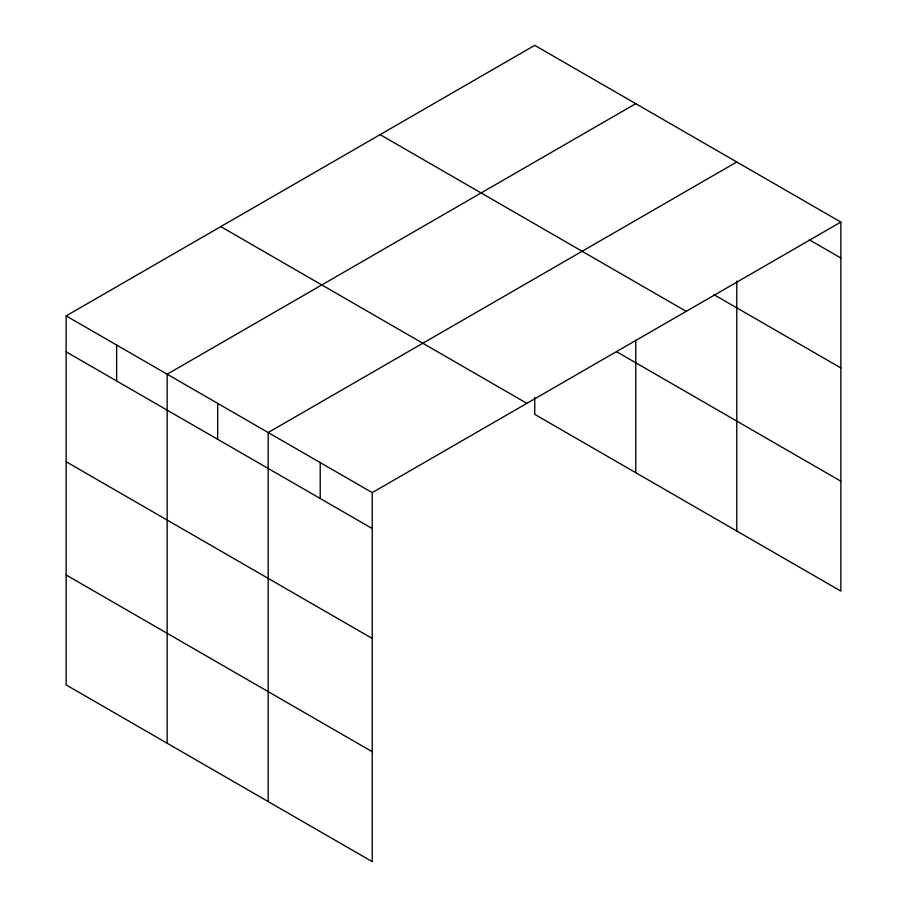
<?xml version="1.0" encoding="UTF-8"?>
<svg xmlns="http://www.w3.org/2000/svg" width="907" height="907" viewBox="0 0 907 907"><rect width="100%" height="100%" fill="white"/><g stroke="black" fill="none" stroke-linecap="round" stroke-linejoin="round"><path stroke-width="1.36" d="M66.143 315.897L372.255 492.626L372.255 861.65L66.143 684.921L66.143 315.897L534.745 45.35L840.857 222.079L840.857 591.103L534.745 414.374L534.745 397.459M635.762 103.67L167.16 374.217L167.16 743.241M736.779 161.99L268.177 432.537L268.177 801.561M372.255 492.626L840.857 222.079M809.395 239.845L840.857 258.007M713.934 294.65L840.857 367.936M380.101 134.633L686.214 311.362M616.522 351.667L840.857 481.186M220.786 226.614L526.899 403.343M66.143 351.825L372.255 528.554M66.143 461.742L372.255 638.471M66.143 574.993L372.255 751.733M736.779 281.068L736.779 531.014M635.762 340.125L635.762 472.694M320.216 462.581L320.216 498.51M217.669 403.377L217.669 439.305M116.652 345.057L116.652 380.985"/></g></svg>
